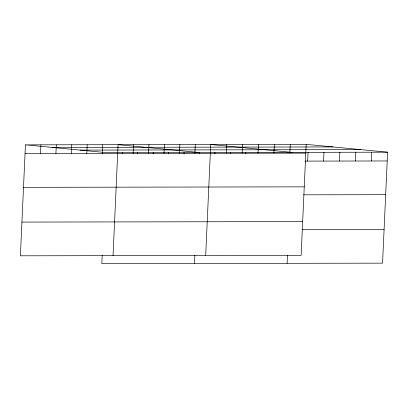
<?xml version="1.0" encoding="UTF-8"?>
<svg xmlns="http://www.w3.org/2000/svg" width="408" height="408" viewBox="0 0 408 408"><rect width="100%" height="100%" fill="white"/><g stroke="black" fill="none" stroke-linecap="round" stroke-linejoin="round"><path stroke-width="0.61" d="M25.439 144.85L20.4 255.811L301.14 255.316L306.179 144.356L25.439 144.85L106.86 152.684L387.6 152.189L382.561 263.15L101.822 263.645L102.189 255.525M40.479 153.592L40.882 144.825M55.922 153.561L56.319 144.799M71.364 153.536L71.762 144.769M86.802 153.51L87.2 144.743M102.245 153.479L102.643 144.718M113.047 255.648L118.085 144.687L199.502 152.521L199.446 153.775M122.242 153.908L122.298 152.658M133.125 153.428L133.523 144.661M137.685 153.882L137.741 152.633M148.568 153.398L148.966 144.636M153.122 153.857L153.184 152.602M164.006 153.372L164.404 144.605M168.565 153.826L168.621 152.577M179.449 153.347L179.846 144.58M184.008 153.801L184.064 152.551M194.886 153.316L195.284 144.554M194.463 263.481L194.835 255.362M205.688 255.484L210.727 144.524L292.148 152.357M214.889 153.745L214.945 152.495M226.236 153.265L226.634 144.498M230.326 153.719L230.387 152.47M242.148 153.235L242.546 144.468M245.769 153.694L245.825 152.439M258.055 153.209L258.453 144.442M273.962 153.179L274.36 144.412M289.874 153.153L290.272 144.386M287.11 263.318L287.477 255.199M307.658 161.099L308.055 152.332M323.57 161.068L323.967 152.301M339.476 161.043L339.874 152.276M355.383 161.012L355.781 152.245M371.295 160.987L371.693 152.22M52.306 147.436L333.05 146.941M79.988 150.098L360.733 149.603M25.041 153.617L305.781 153.122M305.113 161.104L387.202 160.956M23.511 187.338L304.251 186.849M303.583 194.825L385.672 194.682M21.93 222.085L302.67 221.59M302.007 229.571L384.091 229.424M306.179 144.356L387.6 152.189"/></g></svg>
